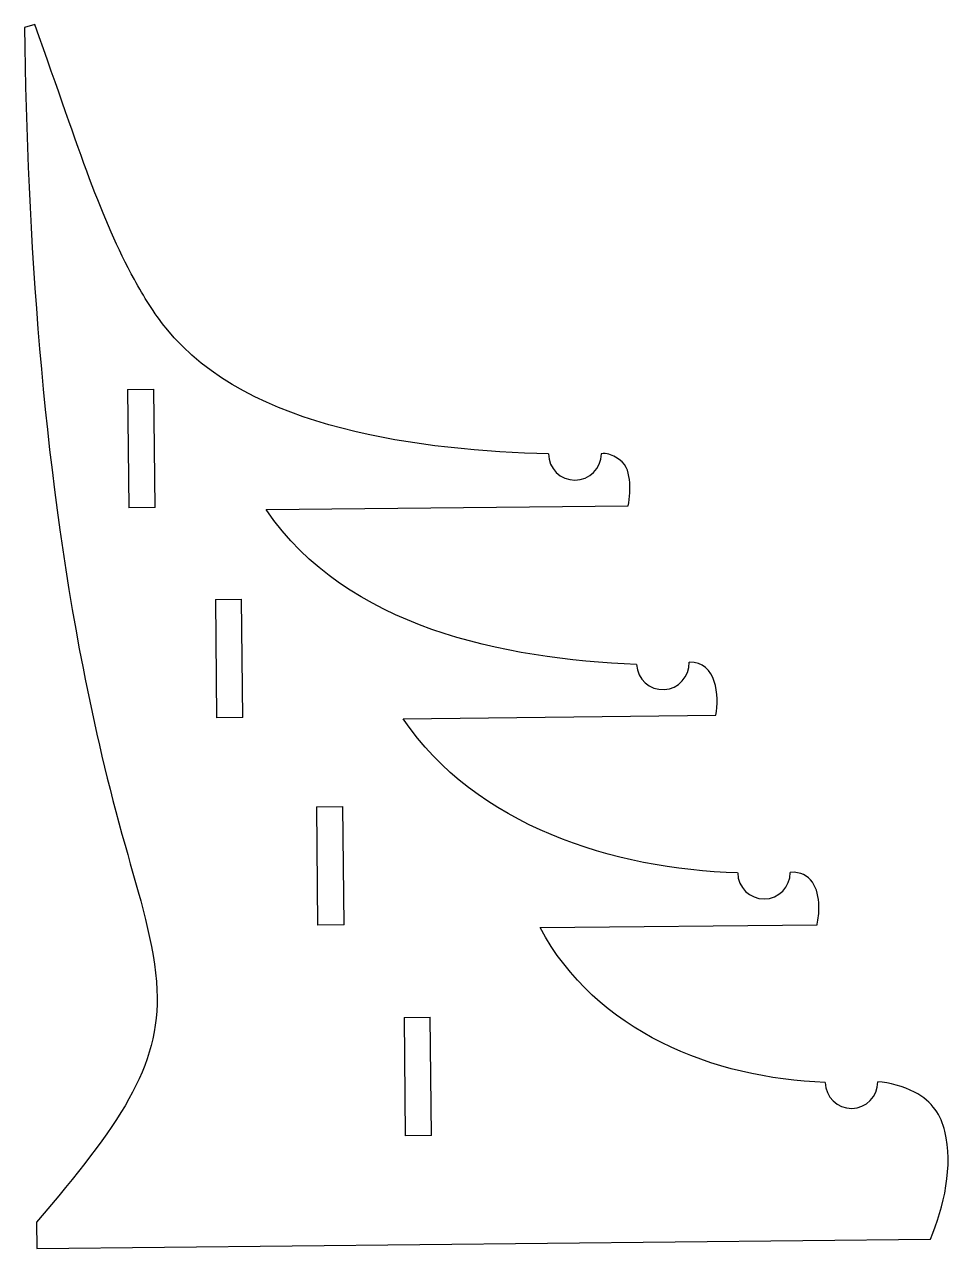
# Model space of a CAD drawing. Header units: inches. Extents: x 0.5 to 9.3, y 1 to 12.6.
import ezdxf

# ---------------------------------------------------------------- set-up
doc = ezdxf.new("R2010")
doc.units = ezdxf.units.IN
doc.header["$MEASUREMENT"] = 0

msp = doc.modelspace()

# ---------------------------------------------------------------- linework, layer by layer
at = {"color": 7, "linetype": 'Continuous', "lineweight": 25}
for p, q in [((0.585, 12.623), (0.487, 12.594)), ((1.466, 9.159), (1.716, 9.162)), ((1.466, 9.159), (1.478, 8.036)), ((1.727, 8.039), (1.716, 9.162)), ((1.727, 8.039), (1.478, 8.036)), ((2.78, 8.02), (6.217, 8.056)), ((2.299, 7.169), (2.548, 7.171)), ((2.299, 7.169), (2.311, 6.046)), ((2.56, 6.049), (2.548, 7.171)), ((2.56, 6.049), (2.311, 6.046)), ((4.083, 6.037), (7.05, 6.069)), ((3.259, 5.201), (3.508, 5.204)), ((3.259, 5.201), (3.27, 4.079)), ((3.52, 4.081), (3.508, 5.204)), ((3.52, 4.081), (3.27, 4.079)), ((5.383, 4.055), (8.01, 4.083)), ((4.09, 3.203), (4.339, 3.206)), ((4.09, 3.203), (4.101, 2.081)), ((4.351, 2.083), (4.339, 3.206)), ((4.351, 2.083), (4.101, 2.081)), ((0.602, 1.26), (0.604, 1.011)), ((0.604, 1.011), (9.086, 1.1))]:
    msp.add_line(p, q, dxfattribs=at)
for centre, radius, start, end in [((5.712, 8.551), 0.251, 180.3602, 359.8414), ((6.546, 6.562), 0.249, 182.7704, 2.7704), ((7.506, 4.576), 0.249, 180.6033, 0.6033), ((8.337, 2.589), 0.249, 180.6033, 0.6033)]:
    msp.add_arc(centre, radius, start, end, dxfattribs=at)
for points, knots in [([(0.487, 12.594), (0.515, 10.594), (0.697, 7.895), (1.385, 4.965), (1.997, 3.028), (1.385, 2.183), (0.602, 1.26)], [0, 0, 0, 0, 0.521204, 0.668468, 0.788112, 1, 1, 1, 1]), ([(5.461, 8.549), (4.281, 8.581), (2.375, 8.794), (1.25, 10.651), (1.036, 11.353), (0.585, 12.623)], [0, 0, 0, 0, 0.586862, 0.673349, 1, 1, 1, 1]), ([(6.217, 8.056), (6.235, 8.135), (6.24, 8.318), (6.191, 8.487), (6.011, 8.56), (5.962, 8.55)], [0, 0, 0, 0, 0.414917, 0.843579, 1, 1, 1, 1]), ([(8.01, 4.083), (8.01, 4.084), (8.022, 4.135), (8.048, 4.361), (7.957, 4.594), (7.755, 4.579)], [0, 0, 0, 0, 0.006514, 0.276655, 1.006514, 1.006514, 1.006514, 1.006514]), ([(9.086, 1.1), (9.213, 1.402), (9.348, 1.984), (9.066, 2.48), (8.694, 2.588), (8.586, 2.592)], [0, 0, 0, 0, 0.578904, 0.844888, 1, 1, 1, 1])]:
    msp.add_open_spline(points, degree=3, knots=knots, dxfattribs=at)
for points in [[(6.297, 6.55), (5.035, 6.607), (3.551, 6.895), (2.78, 8.02)], [(7.05, 6.069), (7.08, 6.253), (7.063, 6.575), (6.795, 6.574)], [(7.256, 4.574), (6.085, 4.608), (4.766, 5.022), (4.083, 6.037)], [(8.087, 2.587), (7.034, 2.621), (5.902, 3.069), (5.383, 4.055)]]:
    msp.add_open_spline(points, degree=3, dxfattribs=at)

doc.saveas('drawing.dxf')
